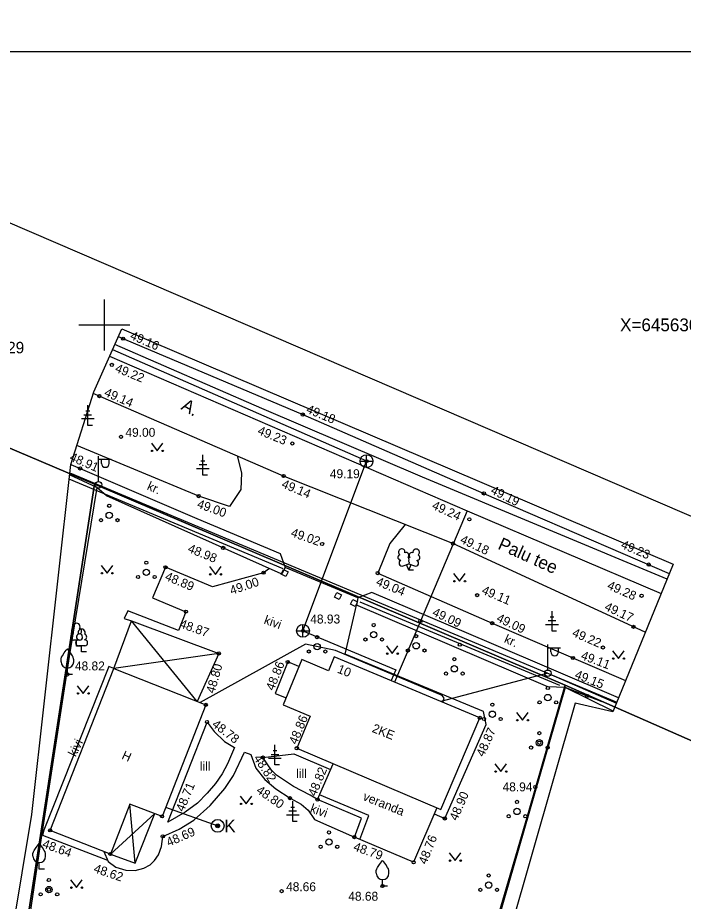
# Model space of a CAD drawing. Extents: x 640232 to 641398, y 6456157 to 6459248.
# Drawn here: x 641243.2 to 641295.4, y 6456254.8 to 6456324.1 of the extents above; entities that cross this region are included whole.
import ezdxf

# ---------------------------------------------------------------- set-up
doc = ezdxf.new("R2010")
doc.units = 0
for name, color, linetype in [('AED', 7, 'Continuous'), ('HALJASTUS', 7, 'Continuous'), ('HOONE', 7, 'Continuous'), ('HOONEDET', 7, 'Continuous'), ('KKAEV', 7, 'Continuous'), ('KORGUS-EH2000', 7, 'Continuous'), ('KTRASS', 7, 'Continuous'), ('MOOTPIIR', 7, 'Continuous'), ('MPKAABEL', 7, 'Continuous'), ('MPOHULIIN', 7, 'Continuous'), ('PIIR', 7, 'Continuous'), ('POST', 7, 'Continuous'), ('PUU', 7, 'Continuous'), ('TEE', 7, 'Continuous'), ('VKAEV', 7, 'Continuous'), ('VORK', 7, 'Continuous'), ('VORMISTUS', 7, 'Continuous'), ('VTRASS', 7, 'Continuous')]:
    doc.layers.add(name, color=color, linetype=linetype)

msp = doc.modelspace()

# ---------------------------------------------------------------- linework, layer by layer
at = {"layer": 'AED'}
for points in [[(641263.878, 6456280.493), (641250.165, 6456286.589), (641249.405, 6456287.264), (641247.287, 6456288.238)], [(641249.405, 6456287.264), (641247.257, 6456274.018), (641244.983, 6456259.27), (641243.396, 6456248.63), (641241.851, 6456238.78), (641240.624, 6456232.057), (641239.661, 6456224.788), (641240.521, 6456224.532), (641251.19, 6456221.351), (641269.905, 6456215.658), (641270.646, 6456218.237), (641273.744, 6456229.021), (641280.928, 6456253.833), (641286.142, 6456271.585)], [(641289.034, 6456270.449), (641286.142, 6456271.585), (641284.773, 6456271.627), (641269.726, 6456278.058)]]:
    msp.add_lwpolyline(points, dxfattribs=at)
for points in [[(641264.05, 6456280.828), (641264.406, 6456280.645), (641264.223, 6456280.289), (641263.867, 6456280.472)], [(641268.232, 6456279.012), (641268.588, 6456278.829), (641268.405, 6456278.473), (641268.049, 6456278.656)], [(641269.486, 6456278.467), (641269.842, 6456278.284), (641269.659, 6456277.929), (641269.303, 6456278.112)]]:
    msp.add_lwpolyline(points, close=True, dxfattribs=at)
at = {"layer": 'HALJASTUS'}
for p, q in [((641253.69, 6456290.723), (641254.154, 6456290.117)), ((641254.154, 6456290.117), (641254.599, 6456290.723)), ((641249.754, 6456281.136), (641250.217, 6456280.529)), ((641250.217, 6456280.529), (641250.663, 6456281.136)), ((641258.248, 6456281.052), (641258.711, 6456280.445)), ((641258.711, 6456280.445), (641259.157, 6456281.052)), ((641277.388, 6456280.512), (641277.852, 6456279.905)), ((641277.852, 6456279.905), (641278.297, 6456280.512)), ((641272.116, 6456274.839), (641272.579, 6456274.232)), ((641272.579, 6456274.232), (641273.025, 6456274.839)), ((641289.839, 6456274.452), (641290.302, 6456273.846)), ((641290.302, 6456273.846), (641290.748, 6456274.452)), ((641247.883, 6456271.718), (641248.347, 6456271.112)), ((641248.347, 6456271.112), (641248.792, 6456271.718)), ((641282.321, 6456269.619), (641282.784, 6456269.013)), ((641282.784, 6456269.013), (641283.23, 6456269.619)), ((641280.62, 6456265.591), (641281.083, 6456264.985)), ((641281.083, 6456264.985), (641281.529, 6456265.591)), ((641260.664, 6456263.063), (641261.127, 6456262.456)), ((641261.127, 6456262.456), (641261.573, 6456263.063)), ((641277.048, 6456258.614), (641277.512, 6456258.007)), ((641277.512, 6456258.007), (641277.957, 6456258.614)), ((641247.361, 6456256.498), (641247.824, 6456255.891)), ((641247.824, 6456255.891), (641248.27, 6456256.498))]:
    msp.add_line(p, q, dxfattribs=at)
for points in [[(641264.025, 6456280.88), (641247.251, 6456287.916)], [(641285.719, 6456271.741), (641270.056, 6456278.277)], [(641289.888, 6456269.734), (641286.142, 6456271.585), (641276.904, 6456239.592)]]:
    msp.add_lwpolyline(points, dxfattribs=at)
for centre in [(641253.753, 6456290.117), (641254.581, 6456290.117), (641249.816, 6456280.529), (641250.645, 6456280.529), (641258.31, 6456280.445), (641259.139, 6456280.445), (641277.451, 6456279.905), (641278.28, 6456279.905), (641272.178, 6456274.232), (641273.007, 6456274.232), (641289.901, 6456273.846), (641290.73, 6456273.846), (641247.945, 6456271.112), (641248.774, 6456271.112), (641282.383, 6456269.013), (641283.212, 6456269.013), (641280.682, 6456264.985), (641281.511, 6456264.985), (641260.726, 6456262.456), (641261.555, 6456262.456), (641277.111, 6456258.007), (641277.939, 6456258.007), (641247.423, 6456255.891), (641248.252, 6456255.891)]:
    msp.add_circle(centre, 0.055, dxfattribs=at)
at = {"layer": 'HOONE'}
for points in [[(641276.388, 6456262.012), (641279.443, 6456269.198), (641268.033, 6456273.978), (641267.587, 6456272.889), (641265.476, 6456273.763), (641264.024, 6456270.222), (641266.136, 6456269.342), (641265.089, 6456266.82), (641276.388, 6456262.012)], [(641257.964, 6456270.219), (641254.529, 6456261.477), (641252.01, 6456262.427), (641250.479, 6456258.526), (641245.757, 6456260.379), (641250.739, 6456273.058), (641257.964, 6456270.219)]]:
    msp.add_lwpolyline(points, dxfattribs=at)
at = {"layer": 'HOONEDET'}
for p, q in [((641250.739, 6456273.058), (641252.124, 6456276.812)), ((641252.124, 6456276.812), (641258.983, 6456274.247)), ((641258.983, 6456274.247), (641250.739, 6456273.058)), ((641258.983, 6456274.247), (641257.288, 6456270.485))]:
    msp.add_line(p, q, dxfattribs=at)
for points in [[(641257.288, 6456270.485), (641252.124, 6456276.812)], [(641265.254, 6456273.222), (641264.382, 6456273.58), (641263.386, 6456271.119), (641264.248, 6456270.768)], [(641250.739, 6456273.058), (641250.371, 6456273.233), (641245.252, 6456260.391), (641245.165, 6456260.015), (641250.258, 6456258.049)], [(641276.061, 6456262.151), (641274.251, 6456257.881), (641269.605, 6456259.854), (641270.175, 6456261.333), (641266.713, 6456262.788), (641267.938, 6456265.607)], [(641270.031, 6456259.673), (641270.752, 6456261.544), (641266.88, 6456263.171)], [(641252.434, 6456257.815), (641252.01, 6456262.427)], [(641250.479, 6456258.526), (641252.434, 6456257.815), (641253.964, 6456261.69), (641250.479, 6456258.526)]]:
    msp.add_lwpolyline(points, dxfattribs=at)
at = {"layer": 'KKAEV'}
for p, q in [((641270.056, 6456289.317), (641271.056, 6456289.317)), ((641270.556, 6456288.817), (641270.556, 6456289.817)), ((641265.078, 6456276.02), (641266.078, 6456276.02)), ((641265.578, 6456275.52), (641265.578, 6456276.52))]:
    msp.add_line(p, q, dxfattribs=at)
for centre in [(641270.556, 6456289.317), (641265.578, 6456276.02)]:
    msp.add_circle(centre, 0.5, dxfattribs=at)
at = {"layer": 'KORGUS-EH2000'}
for centre in [(641251.481, 6456298.915), (641250.591, 6456296.862), (641249.619, 6456294.415), (641265.559, 6456292.971), (641251.31, 6456291.226), (641264.742, 6456290.701), (641270.556, 6456289.317), (641248.105, 6456288.746), (641264.063, 6456288.151), (641257.402, 6456286.579), (641279.761, 6456286.79), (641278.62, 6456284.758), (641267.076, 6456282.83), (641277.336, 6456282.859), (641259.315, 6456282.521), (641254.805, 6456280.998), (641292.679, 6456281.214), (641262.48, 6456280.577), (641271.436, 6456280.546), (641279.233, 6456278.813), (641292.121, 6456278.768), (641256.407, 6456277.52), (641274.786, 6456276.788), (641280.409, 6456276.615), (641265.578, 6456276.02), (641291.487, 6456276.332), (641277.876, 6456274.932), (641289.089, 6456274.715), (641258.983, 6456274.247), (641286.734, 6456273.893), (641264.382, 6456273.58), (641247.109, 6456272.602), (641287.855, 6456270.912), (641257.964, 6456270.219), (641279.443, 6456269.198), (641258.056, 6456268.871), (641284.108, 6456267.247), (641265.089, 6456266.82), (641262.434, 6456266.094), (641283.79, 6456263.777), (641264.562, 6456262.907), (641266.713, 6456262.788), (641254.529, 6456261.477), (641276.692, 6456261.315), (641245.757, 6456260.379), (641254.585, 6456259.913), (641269.605, 6456259.854), (641250.479, 6456258.526), (641274.251, 6456257.881), (641271.815, 6456256.017), (641245.662, 6456255.739), (641263.903, 6456255.614)]:
    msp.add_circle(centre, 0.125, dxfattribs=at)
at = {"layer": 'KTRASS'}
for p, q in [((641250.652, 6456298.064), (641270.556, 6456289.347)), ((641265.578, 6456276.02), (641270.556, 6456289.317))]:
    msp.add_line(p, q, dxfattribs=at)
for points in [[(641294.113, 6456280.072), (641274.934, 6456288.054), (641262.36, 6456293.451), (641250.835, 6456298.474)], [(641265.578, 6456276.02), (641272.866, 6456272.967), (641272.483, 6456272.114)]]:
    msp.add_lwpolyline(points, dxfattribs=at)
at = {"layer": 'MOOTPIIR'}
msp.add_lwpolyline([(641272.697, 6456214.597), (641269.328, 6456213.856), (641239.413, 6456222.992), (641238.26, 6456225.193), (641244.31, 6456261.634), (641247.379, 6456289.057), (641249.184, 6456294.76), (641251.376, 6456299.692), (641294.593, 6456281.246), (641289.863, 6456269.673), (641286.915, 6456270.354), (641271.569, 6456216.798)], close=True, dxfattribs=at)
at = {"layer": 'MPKAABEL'}
msp.add_line((641284.827, 6456272.676), (641290.144, 6456270.361), dxfattribs=at)
msp.add_lwpolyline([(641276.547, 6456270.411), (641276.632, 6456270.734), (641276.496, 6456270.949), (641268.133, 6456274.485), (641265.782, 6456274.969), (641257.51, 6456270.397)], dxfattribs=at)
at = {"layer": 'MPOHULIIN'}
for points in [[(641247.306, 6456288.401), (641290.174, 6456270.434)], [(641284.776, 6456272.697), (641276.38, 6456270.481)]]:
    msp.add_lwpolyline(points, dxfattribs=at)
at = {"layer": 'PIIR'}
msp.add_lwpolyline([(641175.82, 6456336.75), (641369.56, 6456253.33), (641395.08, 6456264.88), (641397.67, 6456222.15), (641362.07, 6456238.2), (641357.1, 6456240.26), (641324.16, 6456255.28), (641308.52, 6456261.92), (641286.12, 6456271.75), (641249.24, 6456287.51), (641220.48, 6456299.72), (641192.95, 6456312.44)], dxfattribs=at)
for points in [[(641239.64, 6456225.31), (641208.22, 6456234.22), (641215.65, 6456273.75), (641220.48, 6456299.72), (641249.24, 6456287.51)], [(641270.08, 6456216.06), (641239.64, 6456225.31), (641249.24, 6456287.51), (641286.12, 6456271.75)], [(641308.52, 6456261.92), (641295.87, 6456230.89), (641290.5, 6456208.63), (641270.08, 6456216.06), (641286.12, 6456271.75)]]:
    msp.add_lwpolyline(points, close=True, dxfattribs=at)
at = {"layer": 'POST'}
for p, q in [((641249.549, 6456287.711), (641249.549, 6456289.711)), ((641249.549, 6456289.461), (641250.549, 6456289.461)), ((641249.776, 6456289.14), (641249.776, 6456289.461)), ((641250.388, 6456289.14), (641250.388, 6456289.461)), ((641284.776, 6456272.947), (641284.776, 6456274.947)), ((641284.776, 6456274.697), (641285.776, 6456274.697)), ((641285.003, 6456274.376), (641285.003, 6456274.697)), ((641285.615, 6456274.376), (641285.615, 6456274.697))]:
    msp.add_line(p, q, dxfattribs=at)
for centre in [(641249.549, 6456287.461), (641284.776, 6456272.697)]:
    msp.add_circle(centre, 0.25, dxfattribs=at)
for centre in [(641250.082, 6456289.14), (641285.309, 6456274.376)]:
    msp.add_arc(centre, 0.306, 180, 0, dxfattribs=at)
at = {"layer": 'PUU'}
for p, q in [((641248.71, 6456292.125), (641248.71, 6456293.7)), ((641249.01, 6456292.925), (641248.41, 6456292.925)), ((641248.86, 6456293.225), (641248.56, 6456293.225)), ((641249.21, 6456292.625), (641248.21, 6456292.625)), ((641249.07, 6456292.125), (641248.71, 6456292.125)), ((641257.883, 6456289.329), (641257.583, 6456289.329)), ((641257.733, 6456288.229), (641257.733, 6456289.804)), ((641258.233, 6456288.729), (641257.233, 6456288.729)), ((641258.033, 6456289.029), (641257.433, 6456289.029)), ((641258.093, 6456288.229), (641257.733, 6456288.229)), ((641273.433, 6456281.107), (641273.878, 6456281.282)), ((641273.873, 6456280.772), (641273.698, 6456281.212)), ((641273.873, 6456280.772), (641274.053, 6456281.212)), ((641273.878, 6456281.282), (641274.318, 6456281.102)), ((641274.253, 6456280.772), (641273.873, 6456280.772)), ((641285.1, 6456275.995), (641285.1, 6456277.57)), ((641285.4, 6456276.795), (641284.8, 6456276.795)), ((641285.25, 6456277.095), (641284.95, 6456277.095)), ((641285.6, 6456276.495), (641284.6, 6456276.495)), ((641285.46, 6456275.995), (641285.1, 6456275.995)), ((641248.065, 6456275.297), (641247.585, 6456275.297)), ((641247.825, 6456274.822), (641247.825, 6456275.297)), ((641248.205, 6456274.822), (641247.825, 6456274.822)), ((641248.464, 6456274.841), (641247.984, 6456274.841)), ((641248.224, 6456274.366), (641248.224, 6456274.841)), ((641248.604, 6456274.366), (641248.224, 6456274.366)), ((641247.109, 6456272.602), (641247.109, 6456273.102)), ((641247.509, 6456272.602), (641247.109, 6456272.602)), ((641263.38, 6456265.511), (641263.38, 6456267.086)), ((641263.53, 6456266.611), (641263.23, 6456266.611)), ((641263.88, 6456266.011), (641262.88, 6456266.011)), ((641263.68, 6456266.311), (641263.08, 6456266.311)), ((641263.74, 6456265.511), (641263.38, 6456265.511)), ((641264.924, 6456262.183), (641264.624, 6456262.183)), ((641264.774, 6456261.083), (641264.774, 6456262.658)), ((641265.274, 6456261.583), (641264.274, 6456261.583)), ((641265.074, 6456261.883), (641264.474, 6456261.883)), ((641265.134, 6456261.083), (641264.774, 6456261.083)), ((641244.903, 6456257.35), (641244.903, 6456257.85)), ((641245.303, 6456257.35), (641244.903, 6456257.35)), ((641271.815, 6456256.017), (641271.815, 6456256.517)), ((641272.215, 6456256.017), (641271.815, 6456256.017))]:
    msp.add_line(p, q, dxfattribs=at)
for points in [[(641273.878, 6456281.777), (641273.858, 6456281.702), (641273.858, 6456281.682), (641273.868, 6456281.652), (641273.888, 6456281.617), (641273.893, 6456281.597), (641273.878, 6456281.562), (641273.853, 6456281.512), (641273.848, 6456281.487), (641273.853, 6456281.472), (641273.863, 6456281.442), (641273.898, 6456281.382), (641273.903, 6456281.362), (641273.898, 6456281.342), (641273.883, 6456281.307), (641273.878, 6456281.282)], [(641246.609, 6456273.602), (641246.609, 6456273.752), (641246.619, 6456273.817), (641246.654, 6456273.947), (641246.714, 6456274.067), (641246.859, 6456274.302), (641247.019, 6456274.507), (641247.109, 6456274.602)], [(641247.609, 6456273.602), (641247.609, 6456273.752), (641247.599, 6456273.817), (641247.564, 6456273.947), (641247.504, 6456274.067), (641247.359, 6456274.302), (641247.199, 6456274.507), (641247.109, 6456274.602)], [(641244.403, 6456258.35), (641244.403, 6456258.5), (641244.413, 6456258.565), (641244.448, 6456258.695), (641244.508, 6456258.815), (641244.653, 6456259.05), (641244.813, 6456259.255), (641244.903, 6456259.35)], [(641245.403, 6456258.35), (641245.403, 6456258.5), (641245.393, 6456258.565), (641245.358, 6456258.695), (641245.298, 6456258.815), (641245.153, 6456259.05), (641244.993, 6456259.255), (641244.903, 6456259.35)], [(641271.315, 6456257.017), (641271.315, 6456257.167), (641271.325, 6456257.232), (641271.36, 6456257.362), (641271.42, 6456257.482), (641271.565, 6456257.717), (641271.725, 6456257.922), (641271.815, 6456258.017)], [(641272.315, 6456257.017), (641272.315, 6456257.167), (641272.305, 6456257.232), (641272.27, 6456257.362), (641272.21, 6456257.482), (641272.065, 6456257.717), (641271.905, 6456257.922), (641271.815, 6456258.017)]]:
    msp.add_lwpolyline(points, dxfattribs=at)
for centre, radius in [((641250.389, 6456285.821), 0.125), ((641250.389, 6456285.071), 0.25), ((641249.739, 6456284.696), 0.125), ((641251.039, 6456284.696), 0.125), ((641253.296, 6456281.359), 0.125), ((641252.646, 6456280.234), 0.125), ((641253.296, 6456280.609), 0.25), ((641253.946, 6456280.234), 0.125), ((641271.123, 6456276.467), 0.125), ((641266.685, 6456275.525), 0.125), ((641270.473, 6456275.342), 0.125), ((641271.123, 6456275.717), 0.25), ((641271.773, 6456275.342), 0.125), ((641274.451, 6456275.601), 0.125), ((641266.685, 6456274.775), 0.25), ((641274.451, 6456274.851), 0.25), ((641266.035, 6456274.4), 0.125), ((641267.335, 6456274.4), 0.125), ((641273.801, 6456274.476), 0.125), ((641275.101, 6456274.476), 0.125), ((641277.44, 6456273.047), 0.25), ((641277.44, 6456273.797), 0.125), ((641276.79, 6456272.672), 0.125), ((641278.09, 6456272.672), 0.125), ((641284.772, 6456271.538), 0.125), ((641284.122, 6456270.413), 0.125), ((641284.772, 6456270.788), 0.25), ((641285.422, 6456270.413), 0.125), ((641280.423, 6456270.235), 0.125), ((641279.773, 6456269.11), 0.125), ((641280.423, 6456269.485), 0.25), ((641281.073, 6456269.11), 0.125), ((641284.108, 6456267.997), 0.125), ((641284.108, 6456267.247), 0.25), ((641283.458, 6456266.872), 0.125), ((641284.758, 6456266.872), 0.125), ((641282.354, 6456262.614), 0.125), ((641281.704, 6456261.489), 0.125), ((641282.354, 6456261.864), 0.25), ((641283.004, 6456261.489), 0.125), ((641267.613, 6456260.221), 0.125), ((641267.613, 6456259.471), 0.25), ((641266.963, 6456259.096), 0.125), ((641268.263, 6456259.096), 0.125), ((641280.134, 6456256.844), 0.125), ((641245.662, 6456255.739), 0.25), ((641245.662, 6456256.489), 0.125), ((641280.134, 6456256.094), 0.25), ((641245.012, 6456255.364), 0.125), ((641246.312, 6456255.364), 0.125), ((641279.484, 6456255.719), 0.125), ((641280.784, 6456255.719), 0.125)]:
    msp.add_circle(centre, radius, dxfattribs=at)
for centre, radius, start, end in [((641273.316, 6456282.186), 0.256, 111.50269, 232.51731), ((641273.316, 6456282.186), 0.256, 350.48556, 111.50017), ((641274.452, 6456282.177), 0.256, 67.6168, 188.63142), ((641274.452, 6456282.177), 0.256, 306.59966, 67.61428), ((641273.242, 6456281.775), 0.224, 111.43041, 274.49868), ((641273.651, 6456281.936), 0.224, 308.50412, 111.57247), ((641273.877, 6456281.539), 0.237, 66.76552, 111.50149), ((641274.114, 6456281.931), 0.225, 67.7016, 230.51262), ((641274.519, 6456281.765), 0.224, 264.6183, 67.68657), ((641273.347, 6456281.33), 0.237, 111.50143, 291.50036), ((641274.408, 6456281.322), 0.237, 247.61661, 67.61554), ((641247.655, 6456275.995), 0.233, 109.02174, 253.14154), ((641247.825, 6456276.342), 0.277, 332.5799, 207.4201), ((641248.224, 6456275.886), 0.277, 332.5799, 207.4201), ((641247.995, 6456275.995), 0.233, 286.85082, 70.98591), ((641247.588, 6456275.534), 0.238, 90.0016, 269.3953), ((641248.054, 6456275.539), 0.233, 109.02174, 253.14154), ((641248.062, 6456275.534), 0.238, 270.6047, 89.9984), ((641248.394, 6456275.539), 0.233, 286.85082, 70.98591), ((641247.987, 6456275.078), 0.238, 90.0016, 269.3953), ((641248.461, 6456275.078), 0.238, 270.6047, 89.9984), ((641247.109, 6456273.602), 0.5, 180, 0), ((641244.903, 6456258.35), 0.5, 180, 0), ((641271.815, 6456257.017), 0.5, 180, 0)]:
    msp.add_arc(centre, radius, start, end, dxfattribs=at)
at = {"layer": 'TEE'}
for points in [[(641251.102, 6456299.075), (641265.559, 6456292.971), (641279.761, 6456286.79), (641294.295, 6456280.517)], [(641292.411, 6456275.906), (641277.336, 6456282.859), (641264.063, 6456288.151), (641249.14, 6456294.623)], [(641260.422, 6456289.73), (641260.764, 6456288.406), (641260.71, 6456287.105), (641259.809, 6456285.755), (641257.402, 6456286.579), (641247.848, 6456290.539)], [(641247.379, 6456289.057), (641257.249, 6456284.828), (641263.785, 6456282.074), (641264.183, 6456280.994)], [(641273.582, 6456284.356), (641272.378, 6456282.857), (641271.436, 6456280.546), (641280.409, 6456276.615), (641290.862, 6456272.117)], [(641262.945, 6456280.907), (641262.48, 6456280.577), (641258.476, 6456279.456), (641254.805, 6456280.998), (641253.789, 6456278.601), (641256.407, 6456277.52), (641255.826, 6456276.043), (641251.855, 6456277.574), (641251.556, 6456276.998), (641252.124, 6456276.812)], [(641269.87, 6456278.604), (641264.183, 6456280.994), (641263.908, 6456280.479)], [(641290.31, 6456270.766), (641280.165, 6456275.111), (641270.963, 6456279.03), (641269.87, 6456278.604), (641269.768, 6456278.04)], [(641268.872, 6456274.193), (641269.768, 6456278.04)], [(641275.858, 6456261.673), (641276.692, 6456261.315), (641279.936, 6456268.685), (641279.721, 6456269.692), (641268.872, 6456274.193)], [(641258.056, 6456268.871), (641258.606, 6456268.117), (641259.417, 6456267.339), (641260.21, 6456266.871), (641259.655, 6456265.603), (641259.237, 6456264.802), (641258.717, 6456264.044), (641258.071, 6456263.304), (641257.302, 6456262.522), (641256.352, 6456261.801), (641254.99, 6456261.031), (641258.056, 6456268.871)], [(641249.971, 6456258.725), (641250.305, 6456257.939), (641250.914, 6456257.504), (641251.68, 6456257.253), (641252.417, 6456257.24), (641253.108, 6456257.409), (641253.588, 6456257.686), (641253.949, 6456258.02), (641254.259, 6456258.458), (641254.496, 6456259.123), (641254.585, 6456259.913), (641255.868, 6456260.477), (641257.029, 6456261.18), (641258.313, 6456262.325), (641259.441, 6456263.673), (641260.141, 6456264.682), (641260.997, 6456266.519), (641261.497, 6456266.314), (641261.877, 6456265.248), (641262.595, 6456264.364), (641263.443, 6456263.646), (641264.562, 6456262.907), (641265.444, 6456262.429), (641265.975, 6456261.971), (641266.493, 6456261.234), (641269.605, 6456259.854)], [(641266.713, 6456262.788), (641266.149, 6456263.132), (641264.847, 6456263.817), (641263.502, 6456264.708), (641263.1, 6456265.096), (641262.434, 6456266.094), (641264.869, 6456266.381), (641267.743, 6456265.157)]]:
    msp.add_lwpolyline(points, dxfattribs=at)
at = {"layer": 'VKAEV'}
for radius in [0.5, 0.15, 0.125, 0.1, 0.075, 0.05, 0.025]:
    msp.add_circle((641258.891, 6456260.735), radius, dxfattribs=at)
at = {"layer": 'VORK'}
for p, q in [((641250, 6456302), (641250, 6456298)), ((641248, 6456300), (641252, 6456300))]:
    msp.add_line(p, q, dxfattribs=at)
at = {"layer": 'VORMISTUS'}
msp.add_line((641229.28, 6456321.432), (641321.18, 6456321.432), dxfattribs=at)
at = {"layer": 'VTRASS'}
for p, q in [((641278.446, 6456285.426), (641274.786, 6456276.788)), ((641274.786, 6456276.788), (641272.75, 6456272.002))]:
    msp.add_line(p, q, dxfattribs=at)
for points in [[(641250.423, 6456297.549), (641278.446, 6456285.426), (641293.654, 6456278.948)], [(641254.812, 6456262.198), (641258.891, 6456260.735)]]:
    msp.add_lwpolyline(points, dxfattribs=at)

# ---------------------------------------------------------------- texts
at = {"layer": 'HALJASTUS'}
for p in [(641257.5, 6456265.058), (641265.053, 6456264.484)]:
    msp.add_text('lill', height=0.7, dxfattribs=at).set_placement(p)
at = {"layer": 'HOONE'}
for s, rotation, p in [('10', 338.01985, (641268.209, 6456272.762)), ('2KE', 338.26011, (641270.935, 6456268.113)), ('H', 335.64487, (641251.309, 6456266.015))]:
    msp.add_text(s, height=0.7, rotation=rotation, dxfattribs=at).set_placement(p)
at = {"layer": 'HOONEDET'}
for s, rotation, p in [('kivi', 63.16991, (641247.752, 6456266.104)), ('veranda', 337.98361, (641270.217, 6456262.778))]:
    msp.add_text(s, height=0.7, rotation=rotation, dxfattribs=at).set_placement(p)
at = {"layer": 'KORGUS-EH2000'}
for s, rotation, p in [('49.16', 336.51207, (641251.964, 6456298.915)), ('49.22', 337.85596, (641250.789, 6456296.345)), ('49.14', 336.39119, (641249.937, 6456294.459)), ('49.18', 337.21635, (641265.771, 6456293.138)), ('49.23', 337.73366, (641261.963, 6456291.459)), ('48.91', 336.54265, (641247.224, 6456289.396)), ('49.14', 337.41634, (641263.841, 6456287.28)), ('49.19', 333.39122, (641280.229, 6456286.817)), ('49.00', 340.27016, (641257.218, 6456285.695)), ('49.24', 335.32092, (641275.626, 6456285.613)), ('49.02', 340.81602, (641264.571, 6456283.441)), ('49.18', 334.68693, (641277.84, 6456282.947)), ('49.23', 337.02174, (641290.442, 6456282.528)), ('48.98', 337.76838, (641256.486, 6456282.219)), ('48.89', 337.44444, (641254.699, 6456280.03)), ('49.00', 18.6332, (641259.979, 6456278.834)), ('49.04', 337.54697, (641271.245, 6456279.625)), ('49.11', 336.85731, (641279.528, 6456278.956)), ('49.28', 336.22509, (641289.366, 6456279.338)), ('49.17', 334.86336, (641289.155, 6456277.678)), ('49.09', 334.87521, (641275.657, 6456277.243)), ('48.87', 340.59382, (641255.849, 6456276.298)), ('49.09', 334.51948, (641280.684, 6456276.79)), ('49.22', 336.39042, (641286.619, 6456275.629)), ('49.11', 339.35655, (641287.307, 6456273.821)), ('48.80', 74.14328, (641258.633, 6456271.066)), ('48.86', 68.23773, (641263.284, 6456271.281)), ('49.15', 338.5427, (641286.823, 6456272.328)), ('48.86', 67.53392, (641265.087, 6456267.061)), ('48.78', 322.20294, (641258.389, 6456268.575)), ('48.87', 65.35995, (641279.748, 6456266.087)), ('48.82', 303.01082, (641261.677, 6456266.038)), ('48.82', 67.48107, (641266.584, 6456262.989)), ('48.71', 67.32272, (641256.221, 6456261.79)), ('48.80', 325.30547, (641261.858, 6456263.375)), ('48.90', 66.32498, (641277.656, 6456261.083)), ('48.69', 23.5864, (641255.05, 6456259.093)), ('48.64', 340.02945, (641245.093, 6456259.058)), ('48.76', 68.31658, (641275.245, 6456257.665)), ('48.79', 340.33616, (641269.473, 6456258.832)), ('48.62', 340.92416, (641249.118, 6456257.119))]:
    msp.add_text(s, height=0.7, rotation=rotation, dxfattribs=at).set_placement(p)
for s, p in [('49.00', (641251.66, 6456291.226)), ('49.19', (641267.685, 6456287.983)), ('48.93', (641266.15, 6456276.594)), ('48.82', (641247.7, 6456272.917)), ('48.94', (641281.223, 6456263.439)), ('48.66', (641264.253, 6456255.614)), ('48.68', (641269.129, 6456254.866))]:
    msp.add_text(s, height=0.7, dxfattribs=at).set_placement(p)
at = {"layer": 'PIIR'}
msp.add_text('17001:003:0029', height=0.9, dxfattribs=at).set_placement((641235.025, 6456297.768))
at = {"layer": 'TEE'}
for s, height, rotation, p in [('A.', 1, 330.27945, (641255.953, 6456293.418)), ('kr.', 0.7, 336.01366, (641253.297, 6456287.117)), ('Palu tee', 1, 335.76876, (641280.783, 6456282.468)), ('kivi', 0.7, 340.31209, (641262.463, 6456276.6)), ('kr.', 0.7, 336.01366, (641281.288, 6456275.133)), ('kivi', 0.7, 340.31209, (641266.083, 6456261.829))]:
    msp.add_text(s, height=height, rotation=rotation, dxfattribs=at).set_placement(p)
at = {"layer": 'VKAEV'}
msp.add_text('K', height=1, dxfattribs=at).set_placement((641259.407, 6456260.229))
at = {"layer": 'VORK'}
msp.add_text('X=6456300     ', height=1, dxfattribs=at).set_placement((641290.434, 6456299.5))

doc.saveas('drawing.dxf')
